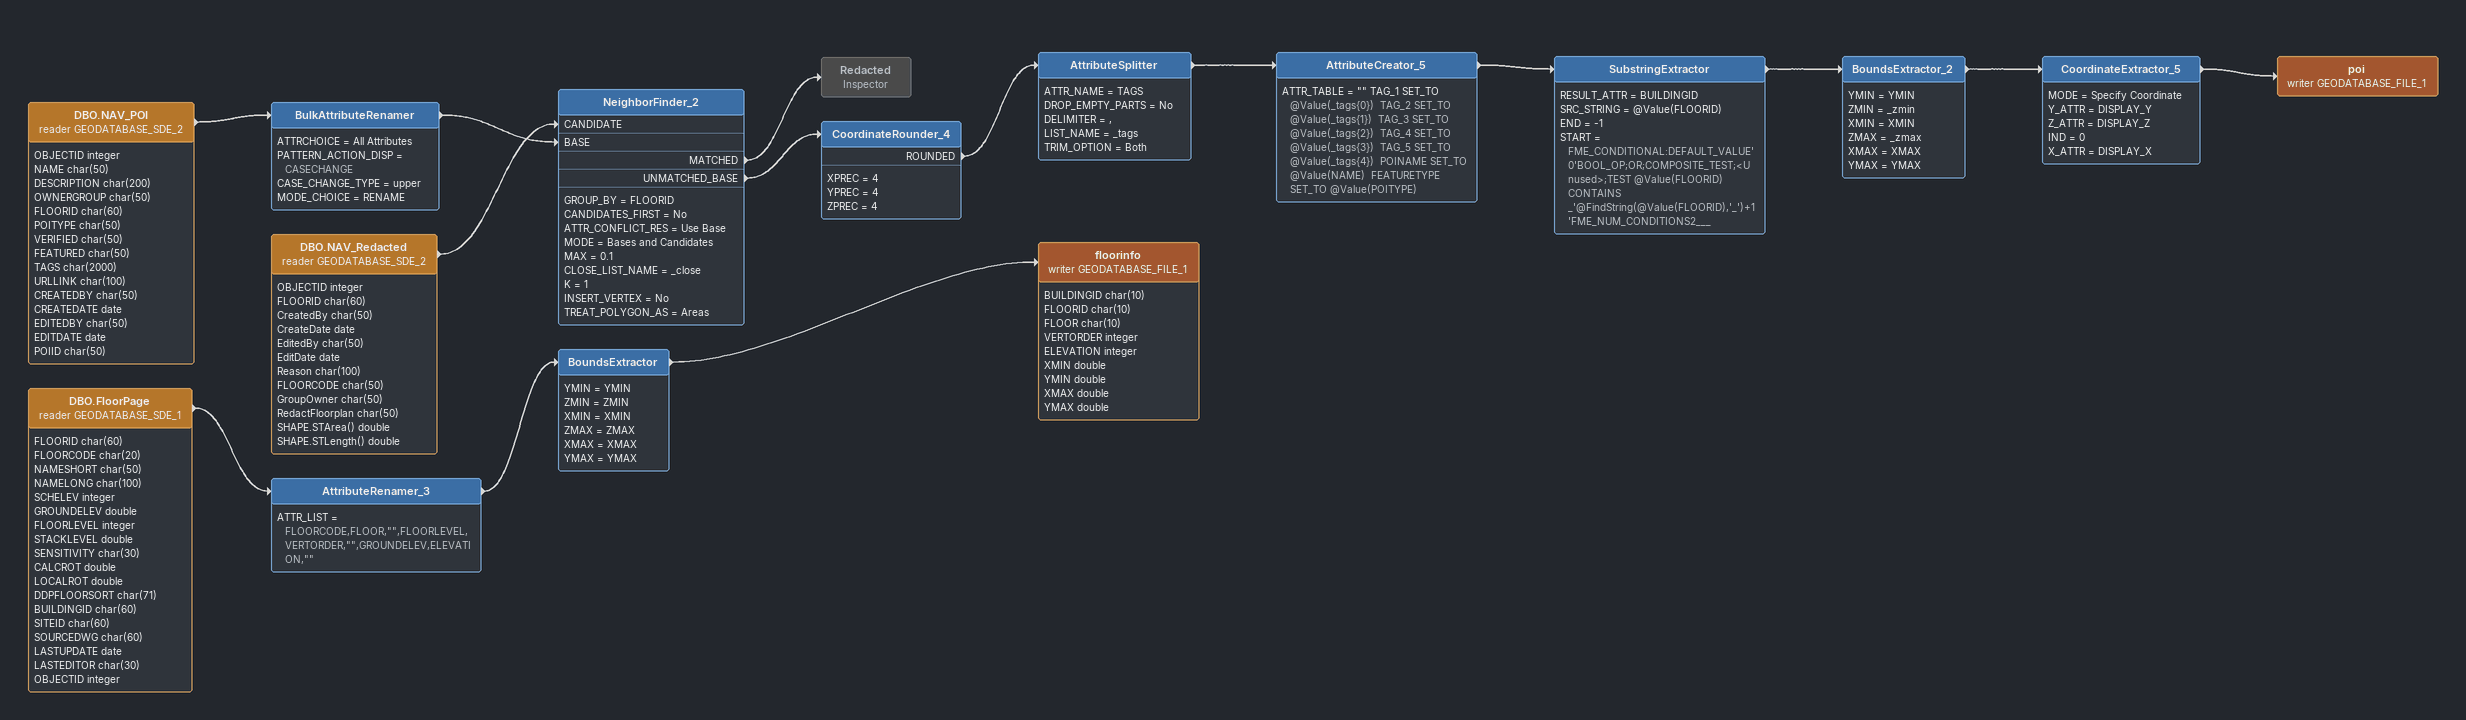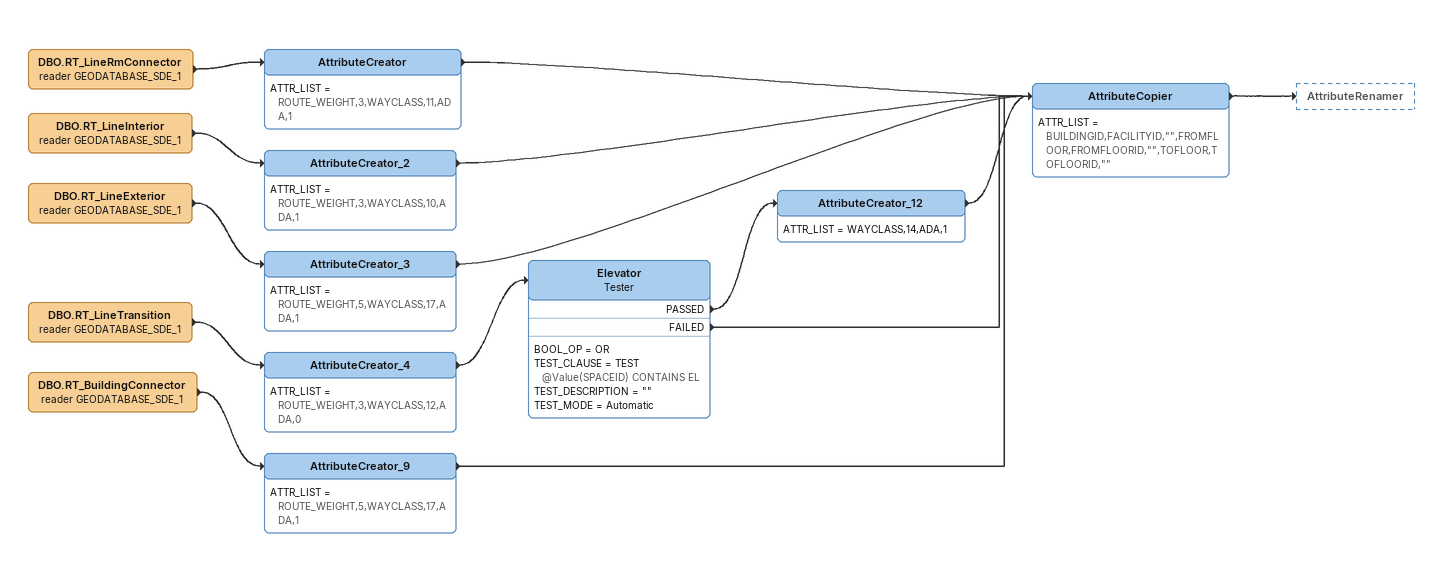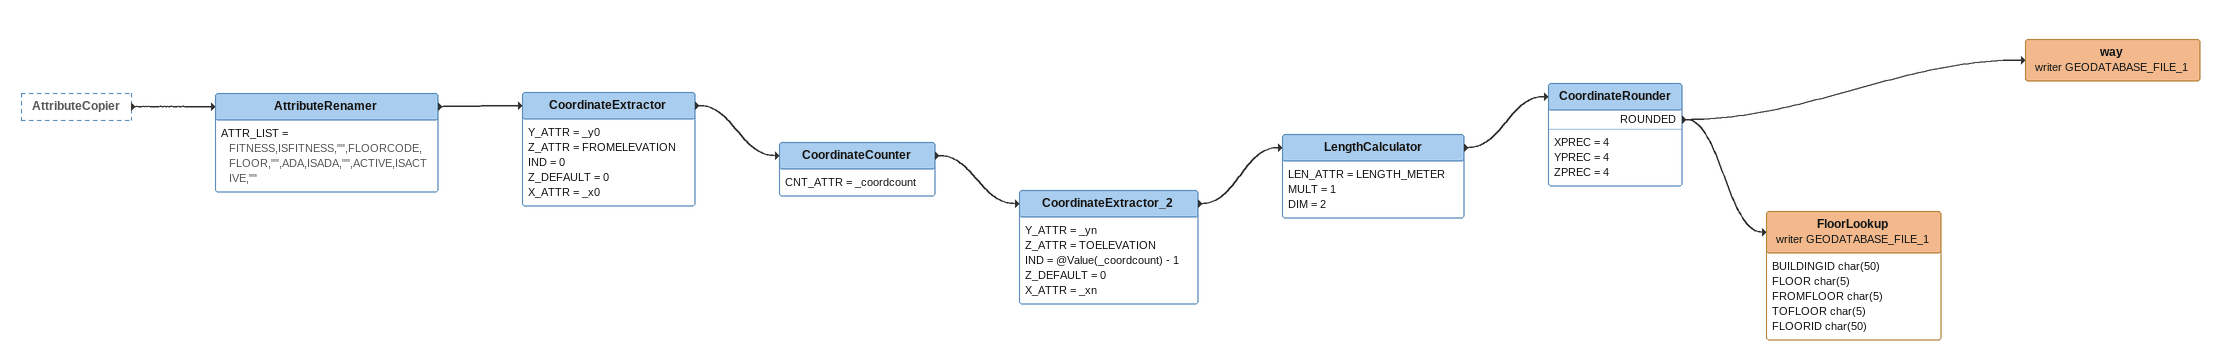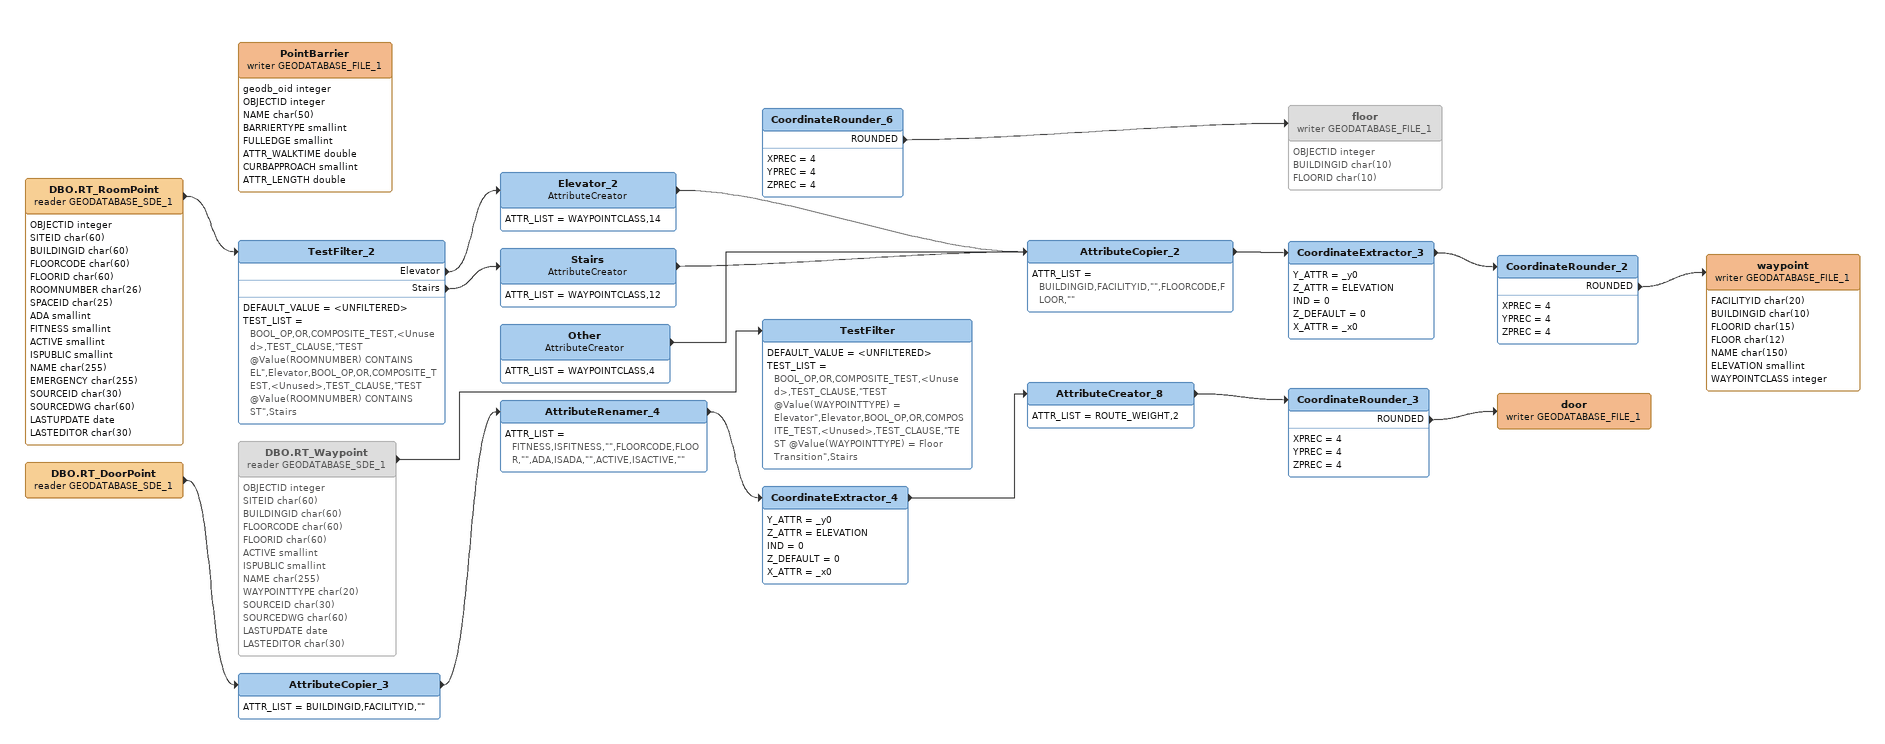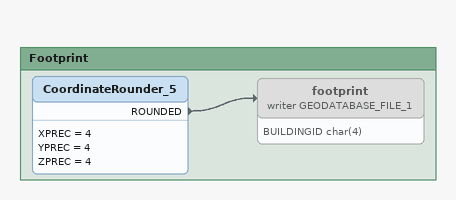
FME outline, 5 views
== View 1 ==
DBO.NAV_POI (reader GEODATABASE_SDE_2)
    attributes: OBJECTID integer, NAME char(50), DESCRIPTION char(200), OWNERGROUP char(50), FLOORID char(60), POITYPE char(50), VERIFIED char(50), FEATURED char(50), TAGS char(2000), URLLINK char(100), CREATEDBY char(50), CREATEDATE date, EDITEDBY char(50), EDITDATE date, POIID char(50)
    -> BulkAttributeRenamer
BulkAttributeRenamer
    ATTRCHOICE = All Attributes
    PATTERN_ACTION_DISP = CASECHANGE
    CASE_CHANGE_TYPE = upper
    MODE_CHOICE = RENAME
    -> NeighborFinder_2 [BASE]
DBO.FloorPage (reader GEODATABASE_SDE_1)
    attributes: FLOORID char(60), FLOORCODE char(20), NAMESHORT char(50), NAMELONG char(100), SCHELEV integer, GROUNDELEV double, FLOORLEVEL integer, STACKLEVEL double, SENSITIVITY char(30), CALCROT double, LOCALROT double, DDPFLOORSORT char(71), BUILDINGID char(60), SITEID char(60), SOURCEDWG char(60), LASTUPDATE date, LASTEDITOR char(30), OBJECTID integer
    -> AttributeRenamer_3
AttributeRenamer_3
    ATTR_LIST = FLOORCODE,FLOOR,"",FLOORLEVEL,VERTORDER,"",GROUNDELEV,ELEVATION,""
    -> BoundsExtractor
BoundsExtractor
    YMIN = YMIN
    ZMIN = ZMIN
    XMIN = XMIN
    ZMAX = ZMAX
    XMAX = XMAX
    YMAX = YMAX
    -> floorinfo (writer GEODATABASE_FILE_1)
floorinfo (writer GEODATABASE_FILE_1)
    attributes: BUILDINGID char(10), FLOORID char(10), FLOOR char(10), VERTORDER integer, ELEVATION integer, XMIN double, YMIN double, XMAX double, YMAX double
DBO.NAV_Redacted (reader GEODATABASE_SDE_2)
    attributes: OBJECTID integer, FLOORID char(60), CreatedBy char(50), CreateDate date, EditedBy char(50), EditDate date, Reason char(100), FLOORCODE char(50), GroupOwner char(50), RedactFloorplan char(50), SHAPE.STArea() double, SHAPE.STLength() double
    -> NeighborFinder_2 [CANDIDATE]
NeighborFinder_2
    GROUP_BY = FLOORID
    CANDIDATES_FIRST = No
    ATTR_CONFLICT_RES = Use Base
    MODE = Bases and Candidates
    MAX = 0.1
    CLOSE_LIST_NAME = _close
    K = 1
    INSERT_VERTEX = No
    TREAT_POLYGON_AS = Areas
    MATCHED -> Redacted
    UNMATCHED_BASE -> CoordinateRounder_4
Redacted: Inspector [off]
CoordinateRounder_4
    XPREC = 4
    YPREC = 4
    ZPREC = 4
    ROUNDED -> AttributeSplitter
AttributeSplitter
    ATTR_NAME = TAGS
    DROP_EMPTY_PARTS = No
    DELIMITER = ,
    LIST_NAME = _tags
    TRIM_OPTION = Both
    -> AttributeCreator_5
AttributeCreator_5
    ATTR_TABLE = "" TAG_1 SET_TO @Value(_tags{0})  TAG_2 SET_TO @Value(_tags{1})  TAG_3 SET_TO @Value(_tags{2})  TAG_4 SET_TO @Value(_tags{3})  TAG_5 SET_TO @Value(_tags{4})  POINAME SET_TO @Value(NAME)  FEATURETYPE SET_TO @Value(POITYPE)
    -> SubstringExtractor
SubstringExtractor
    RESULT_ATTR = BUILDINGID
    SRC_STRING = @Value(FLOORID)
    END = -1
    START = FME_CONDITIONAL:DEFAULT_VALUE'0'BOOL_OP;OR;COMPOSITE_TEST;<Unused>;TEST @Value(FLOORID) CONTAINS _'@FindString(@Value(FLOORID),'_')+1'FME_NUM_CONDITIONS2___
    -> BoundsExtractor_2
BoundsExtractor_2
    YMIN = YMIN
    ZMIN = _zmin
    XMIN = XMIN
    ZMAX = _zmax
    XMAX = XMAX
    YMAX = YMAX
    -> CoordinateExtractor_5
CoordinateExtractor_5
    MODE = Specify Coordinate
    Y_ATTR = DISPLAY_Y
    Z_ATTR = DISPLAY_Z
    IND = 0
    X_ATTR = DISPLAY_X
    -> poi (writer GEODATABASE_FILE_1)
poi (writer GEODATABASE_FILE_1)

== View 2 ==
DBO.RT_LineRmConnector (reader GEODATABASE_SDE_1)
    -> AttributeCreator
AttributeCreator
    ATTR_LIST = ROUTE_WEIGHT,3,WAYCLASS,11,ADA,1
    -> AttributeCopier
DBO.RT_LineInterior (reader GEODATABASE_SDE_1)
    -> AttributeCreator_2
AttributeCreator_2
    ATTR_LIST = ROUTE_WEIGHT,3,WAYCLASS,10,ADA,1
    -> AttributeCopier
DBO.RT_LineTransition (reader GEODATABASE_SDE_1)
    -> AttributeCreator_4
AttributeCreator_4
    ATTR_LIST = ROUTE_WEIGHT,3,WAYCLASS,12,ADA,0
    -> Elevator
Elevator: Tester
    BOOL_OP = OR
    TEST_CLAUSE = TEST @Value(SPACEID) CONTAINS EL
    TEST_DESCRIPTION = ""
    TEST_MODE = Automatic
    PASSED -> AttributeCreator_12
    FAILED -> AttributeCopier
AttributeCreator_12
    ATTR_LIST = WAYCLASS,14,ADA,1
    -> AttributeCopier
DBO.RT_LineExterior (reader GEODATABASE_SDE_1)
    -> AttributeCreator_3
AttributeCreator_3
    ATTR_LIST = ROUTE_WEIGHT,5,WAYCLASS,17,ADA,1
    -> AttributeCopier
DBO.RT_BuildingConnector (reader GEODATABASE_SDE_1)
    -> AttributeCreator_9
AttributeCreator_9
    ATTR_LIST = ROUTE_WEIGHT,5,WAYCLASS,17,ADA,1
    -> AttributeCopier
AttributeCopier
    ATTR_LIST = BUILDINGID,FACILITYID,"",FROMFLOOR,FROMFLOORID,"",TOFLOOR,TOFLOORID,""
    -> AttributeRenamer

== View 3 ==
AttributeCopier [outside]
    -> AttributeRenamer
AttributeRenamer
    ATTR_LIST = FITNESS,ISFITNESS,"",FLOORCODE,FLOOR,"",ADA,ISADA,"",ACTIVE,ISACTIVE,""
    -> CoordinateExtractor
CoordinateExtractor
    Y_ATTR = _y0
    Z_ATTR = FROMELEVATION
    IND = 0
    Z_DEFAULT = 0
    X_ATTR = _x0
    -> CoordinateCounter
CoordinateCounter
    CNT_ATTR = _coordcount
    -> CoordinateExtractor_2
CoordinateExtractor_2
    Y_ATTR = _yn
    Z_ATTR = TOELEVATION
    IND = @Value(_coordcount) - 1
    Z_DEFAULT = 0
    X_ATTR = _xn
    -> LengthCalculator
LengthCalculator
    LEN_ATTR = LENGTH_METER
    MULT = 1
    DIM = 2
    -> CoordinateRounder
CoordinateRounder
    XPREC = 4
    YPREC = 4
    ZPREC = 4
    ROUNDED -> way (writer GEODATABASE_FILE_1)
    ROUNDED -> FloorLookup (writer GEODATABASE_FILE_1)
way (writer GEODATABASE_FILE_1)
FloorLookup (writer GEODATABASE_FILE_1)
    attributes: BUILDINGID char(50), FLOOR char(5), FROMFLOOR char(5), TOFLOOR char(5), FLOORID char(50)

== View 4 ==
DBO.RT_RoomPoint (reader GEODATABASE_SDE_1)
    attributes: OBJECTID integer, SITEID char(60), BUILDINGID char(60), FLOORCODE char(60), FLOORID char(60), ROOMNUMBER char(26), SPACEID char(25), ADA smallint, FITNESS smallint, ACTIVE smallint, ISPUBLIC smallint, NAME char(255), EMERGENCY char(255), SOURCEID char(30), SOURCEDWG char(60), LASTUPDATE date, LASTEDITOR char(30)
    -> TestFilter_2
TestFilter_2
    DEFAULT_VALUE = <UNFILTERED>
    TEST_LIST = BOOL_OP,OR,COMPOSITE_TEST,<Unused>,TEST_CLAUSE,"TEST @Value(ROOMNUMBER) CONTAINS EL",Elevator,BOOL_OP,OR,COMPOSITE_TEST,<Unused>,TEST_CLAUSE,"TEST @Value(ROOMNUMBER) CONTAINS ST",Stairs
    Elevator -> Elevator_2
    Stairs -> Stairs
Elevator_2: AttributeCreator
    ATTR_LIST = WAYPOINTCLASS,14
    -> AttributeCopier_2
Stairs: AttributeCreator
    ATTR_LIST = WAYPOINTCLASS,12
    -> AttributeCopier_2
DBO.RT_DoorPoint (reader GEODATABASE_SDE_1)
    -> AttributeCopier_3
AttributeCopier_3
    ATTR_LIST = BUILDINGID,FACILITYID,""
    -> AttributeRenamer_4
AttributeRenamer_4
    ATTR_LIST = FITNESS,ISFITNESS,"",FLOORCODE,FLOOR,"",ADA,ISADA,"",ACTIVE,ISACTIVE,""
    -> CoordinateExtractor_4
CoordinateExtractor_4
    Y_ATTR = _y0
    Z_ATTR = ELEVATION
    IND = 0
    Z_DEFAULT = 0
    X_ATTR = _x0
    -> AttributeCreator_8
AttributeCreator_8
    ATTR_LIST = ROUTE_WEIGHT,2
    -> CoordinateRounder_3
CoordinateRounder_3
    XPREC = 4
    YPREC = 4
    ZPREC = 4
    ROUNDED -> door (writer GEODATABASE_FILE_1)
door (writer GEODATABASE_FILE_1)
PointBarrier (writer GEODATABASE_FILE_1)
    attributes: geodb_oid integer, OBJECTID integer, NAME char(50), BARRIERTYPE smallint, FULLEDGE smallint, ATTR_WALKTIME double, CURBAPPROACH smallint, ATTR_LENGTH double
DBO.RT_Waypoint (reader GEODATABASE_SDE_1) [off]
    attributes: OBJECTID integer, SITEID char(60), BUILDINGID char(60), FLOORCODE char(60), FLOORID char(60), ACTIVE smallint, ISPUBLIC smallint, NAME char(255), WAYPOINTTYPE char(20), SOURCEID char(30), SOURCEDWG char(60), LASTUPDATE date, LASTEDITOR char(30)
    -> TestFilter
TestFilter
    DEFAULT_VALUE = <UNFILTERED>
    TEST_LIST = BOOL_OP,OR,COMPOSITE_TEST,<Unused>,TEST_CLAUSE,"TEST @Value(WAYPOINTTYPE) = Elevator",Elevator,BOOL_OP,OR,COMPOSITE_TEST,<Unused>,TEST_CLAUSE,"TEST @Value(WAYPOINTTYPE) = Floor Transition",Stairs
Other: AttributeCreator
    ATTR_LIST = WAYPOINTCLASS,4
    -> AttributeCopier_2
AttributeCopier_2
    ATTR_LIST = BUILDINGID,FACILITYID,"",FLOORCODE,FLOOR,""
    -> CoordinateExtractor_3
CoordinateExtractor_3
    Y_ATTR = _y0
    Z_ATTR = ELEVATION
    IND = 0
    Z_DEFAULT = 0
    X_ATTR = _x0
    -> CoordinateRounder_2
CoordinateRounder_2
    XPREC = 4
    YPREC = 4
    ZPREC = 4
    ROUNDED -> waypoint (writer GEODATABASE_FILE_1)
waypoint (writer GEODATABASE_FILE_1)
    attributes: FACILITYID char(20), BUILDINGID char(10), FLOORID char(15), FLOOR char(12), NAME char(150), ELEVATION smallint, WAYPOINTCLASS integer
CoordinateRounder_6
    XPREC = 4
    YPREC = 4
    ZPREC = 4
    ROUNDED -> floor (writer GEODATABASE_FILE_1)
floor (writer GEODATABASE_FILE_1) [off]
    attributes: OBJECTID integer, BUILDINGID char(10), FLOORID char(10)

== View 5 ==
Bookmark: Footprint
CoordinateRounder_5
    XPREC = 4
    YPREC = 4
    ZPREC = 4
    ROUNDED -> footprint (writer GEODATABASE_FILE_1)
footprint (writer GEODATABASE_FILE_1) [off]
    attributes: BUILDINGID char(4)
